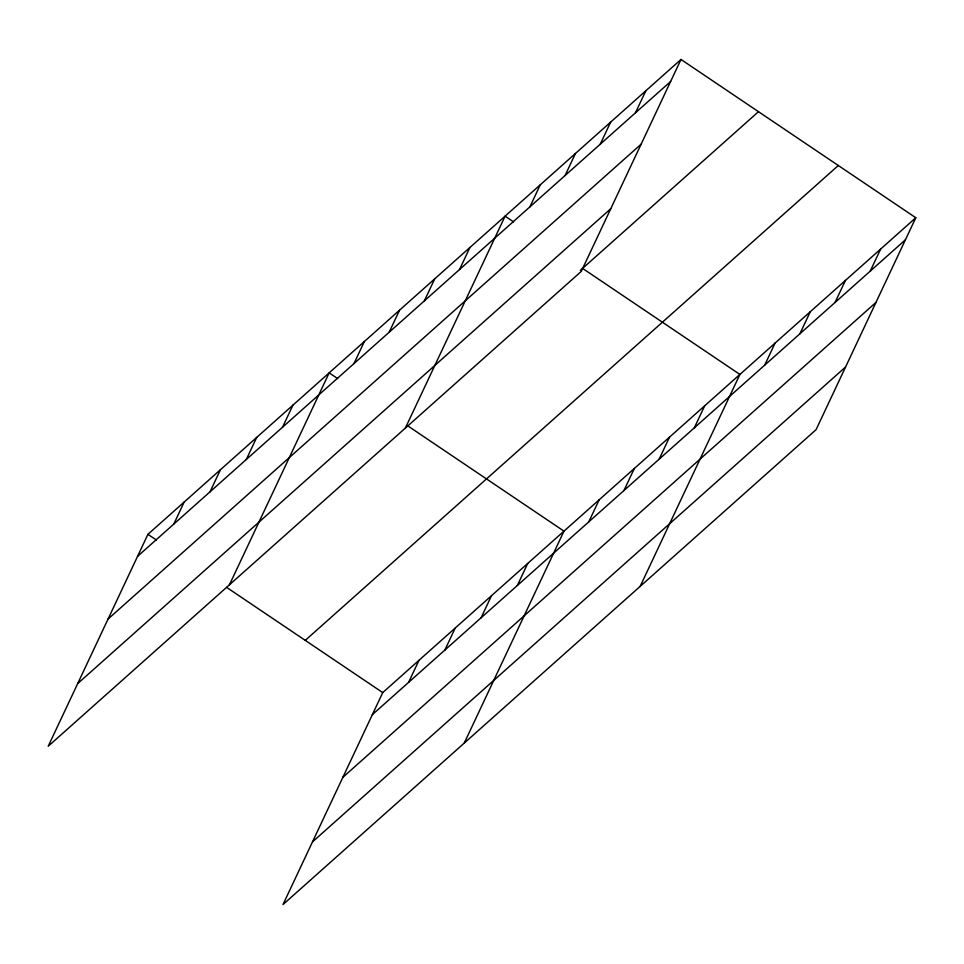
<?xml version="1.0" encoding="UTF-8"?>
<svg xmlns="http://www.w3.org/2000/svg" width="964" height="964" viewBox="0 0 964 964"><rect width="100%" height="100%" fill="white"/><g stroke="black" fill="none" stroke-linecap="round" stroke-linejoin="round"><path stroke-width="1.45" d="M680.994 59.455L147.926 534.321L48.2 746.256L581.268 271.402L680.994 59.455L915.8 217.744L816.074 429.679L283.006 904.545L382.732 692.598L915.8 217.744M173.809 524.067L184.184 502.027M210.056 491.773L220.431 469.745M246.314 459.479L256.677 437.451M282.56 427.197L292.923 405.157M229.444 584.811L329.17 372.863L337.653 378.575M353.993 363.561L364.356 341.521M389.167 332.219L399.542 310.191M424.353 300.876L434.716 278.849M459.539 269.534L469.902 247.507M405.35 428.1L505.088 216.165L513.559 221.877M529.899 206.862L540.262 184.823M565.085 175.52L575.448 153.481M600.259 144.178L610.634 122.139M635.445 112.836L645.82 90.797M408.616 682.343L418.978 660.316M444.862 650.049L455.237 628.022M481.108 617.767L491.483 595.728M517.355 585.473L527.73 563.434M464.25 743.087L563.976 531.152L407.905 425.943M588.787 521.837L599.162 499.81M623.973 490.495L634.336 468.468M659.159 459.165L669.522 437.126M694.333 427.823L704.708 405.784M640.156 586.389L739.894 374.442L582.569 268.39M764.705 365.139L775.068 343.1M799.879 333.797L810.254 311.758M835.065 302.455L845.44 280.416M870.251 271.113L880.614 249.086M137.563 556.361L670.631 81.494M108.076 619.021L641.132 144.166M77.686 683.596L610.754 208.73M580.376 270.354L758.487 111.691M305.251 640.373L838.319 165.507M372.369 714.637L905.437 239.771M342.871 777.309L875.939 302.443M312.493 841.873L845.561 367.007M147.926 534.321L156.409 540.033M226.661 587.389L382.732 692.598"/></g></svg>
